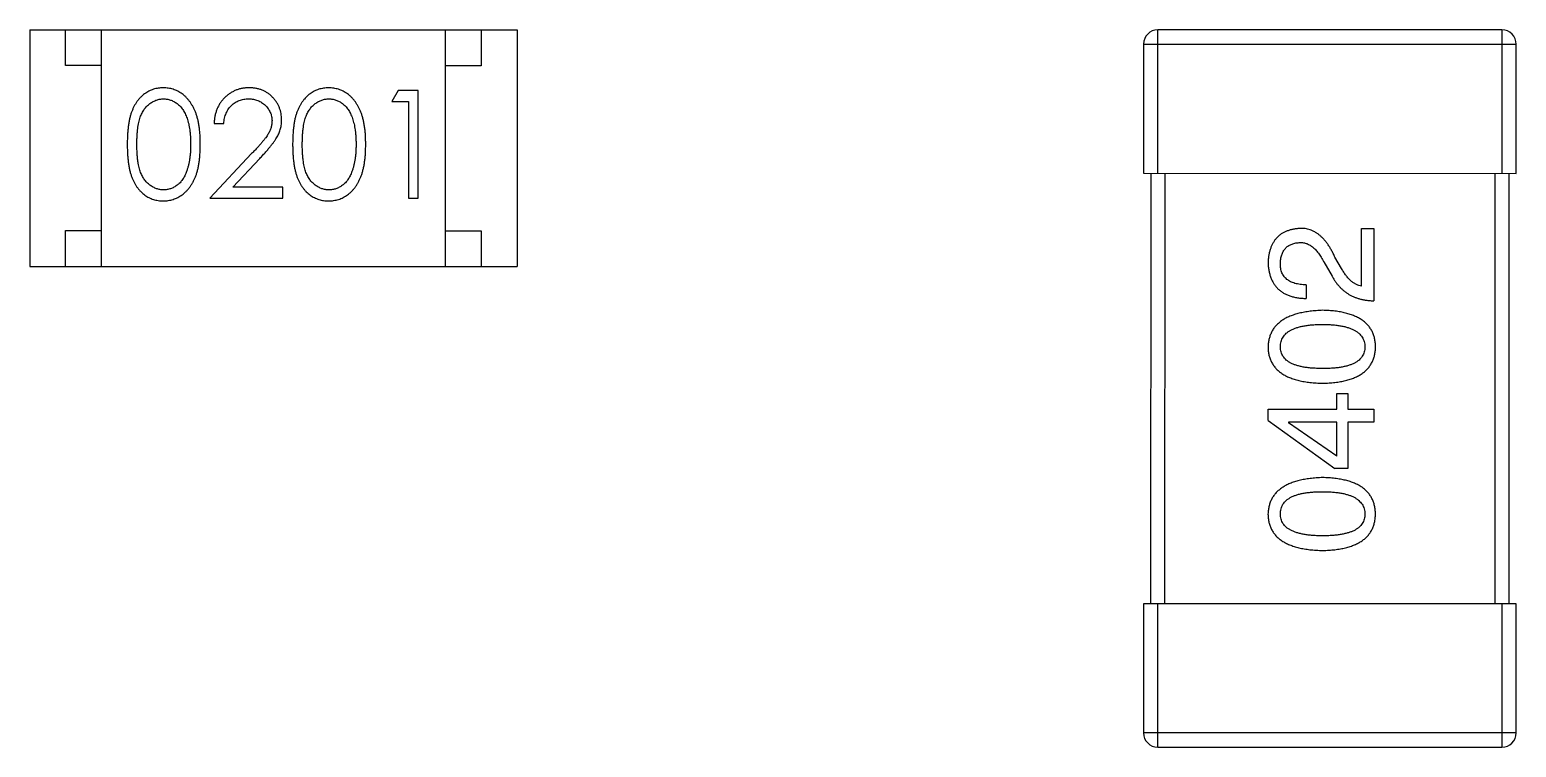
# Model space of a CAD drawing. Header units: millimetres. Extents: x 453.6 to 545.9, y 214.7 to 294.3.
# Drawn here: x 495.746 to 497.82, y 264.788 to 265.789 of the extents above; entities that cross this region are included whole.
import ezdxf

# ---------------------------------------------------------------- set-up
doc = ezdxf.new("R2010")
doc.units = ezdxf.units.MM
doc.header["$LTSCALE"] = 30.734
doc.layers.get('0').update_dxf_attribs({"linetype": 'CONTINUOUS'})

msp = doc.modelspace()

# ---------------------------------------------------------------- linework, layer by layer
at = {"linetype": 'Continuous'}
for p, q in [((495.7461, 265.7886), (495.7461, 265.4586)), ((495.7461, 265.7886), (496.4261, 265.7885)), ((495.7961, 265.7386), (495.7961, 265.7886)), ((495.8461, 265.4586), (495.8461, 265.7886)), ((496.3261, 265.4585), (496.3261, 265.7885)), ((496.3761, 265.7885), (496.3761, 265.7385)), ((496.4261, 265.7885), (496.4261, 265.4585)), ((497.3201, 265.5885), (497.3201, 265.7885)), ((497.8001, 265.7884), (497.3201, 265.7885)), ((497.8001, 265.7884), (497.8001, 265.5884)), ((497.3001, 265.7685), (497.3001, 265.5885)), ((497.3001, 265.7685), (497.8201, 265.7684)), ((497.8201, 265.5884), (497.8201, 265.7684)), ((495.8461, 265.7386), (495.7961, 265.7386)), ((496.3761, 265.7385), (496.3261, 265.7385)), ((496.2602, 265.7038), (496.2514, 265.6884)), ((496.2514, 265.6884), (496.2745, 265.6884)), ((496.2879, 265.7038), (496.2602, 265.7038)), ((496.2745, 265.6884), (496.2744, 265.5538)), ((496.2879, 265.5538), (496.2879, 265.7038)), ((496.0033, 265.6577), (496.0168, 265.6577)), ((496.0557, 265.6159), (495.9975, 265.5538)), ((496.0296, 265.5692), (496.0672, 265.6093)), ((497.3001, 265.5885), (497.8201, 265.5884)), ((497.3101, 265.5885), (497.31, 264.9885)), ((497.33, 264.9885), (497.3301, 265.5885)), ((497.7901, 265.5884), (497.79, 264.9884)), ((497.81, 264.9884), (497.8101, 265.5884)), ((496.0994, 265.5692), (496.0296, 265.5692)), ((496.0994, 265.5538), (496.0994, 265.5692)), ((495.9975, 265.5538), (496.0994, 265.5538)), ((496.2744, 265.5538), (496.2879, 265.5538)), ((495.7961, 265.4586), (495.7961, 265.5086)), ((495.7961, 265.5086), (495.8461, 265.5086)), ((496.3261, 265.5085), (496.3761, 265.5085)), ((496.3761, 265.5085), (496.3761, 265.4585)), ((497.6041, 265.4312), (497.6041, 265.5116)), ((497.6041, 265.5116), (497.6214, 265.5116)), ((497.6214, 265.5116), (497.6213, 265.4107)), ((495.7461, 265.4586), (496.4261, 265.4585)), ((497.5517, 265.4649), (497.5631, 265.4452)), ((497.5763, 265.4558), (497.5672, 265.4714)), ((497.5271, 265.4329), (497.5271, 265.414)), ((497.5697, 265.2596), (497.5697, 265.2817)), ((497.5697, 265.2817), (497.5852, 265.2817)), ((497.5852, 265.2817), (497.5852, 265.2596)), ((497.4738, 265.244), (497.4738, 265.2596)), ((497.4738, 265.2596), (497.5697, 265.2596)), ((497.5852, 265.2596), (497.6213, 265.2596)), ((497.6213, 265.2596), (497.6213, 265.2415)), ((497.4738, 265.244), (497.5672, 265.1768)), ((497.5025, 265.2415), (497.5025, 265.2407)), ((497.5697, 265.2415), (497.5025, 265.2415)), ((497.5697, 265.194), (497.5025, 265.2407)), ((497.5697, 265.194), (497.5697, 265.2415)), ((497.5852, 265.2415), (497.5852, 265.1768)), ((497.6213, 265.2415), (497.5852, 265.2415)), ((497.5852, 265.1768), (497.5672, 265.1768)), ((497.82, 264.9884), (497.3, 264.9885)), ((497.3, 264.9885), (497.3, 264.8085)), ((497.32, 264.7885), (497.32, 264.9885)), ((497.8, 264.9884), (497.8, 264.7884)), ((497.82, 264.8084), (497.82, 264.9884)), ((497.82, 264.8084), (497.3, 264.8085)), ((497.32, 264.7885), (497.8, 264.7884))]:
    msp.add_line(p, q, dxfattribs=at)
for centre, start, end in [((497.3201, 265.7685), 89.9899, 179.9899), ((497.8001, 265.7684), 359.9899, 89.9899), ((497.32, 264.8085), 179.9899, 269.9899), ((497.8, 264.8084), 269.9899, 359.9899)]:
    msp.add_arc(centre, 0.02, start, end, dxfattribs=at)
for points, knots in [([(495.9323, 265.7077), (495.9311, 265.7077), (495.9288, 265.7076), (495.9253, 265.7072), (495.922, 265.7066), (495.9187, 265.7056), (495.9155, 265.7045), (495.9123, 265.703), (495.9093, 265.7013), (495.9064, 265.6993), (495.9036, 265.6971), (495.9009, 265.6947), (495.8984, 265.692), (495.8961, 265.689), (495.8939, 265.6858), (495.8919, 265.6824), (495.8901, 265.6786), (495.8884, 265.6747), (495.8869, 265.6704), (495.8857, 265.6657), (495.8845, 265.6606), (495.8837, 265.655), (495.883, 265.6491), (495.8825, 265.6427), (495.8822, 265.6359), (495.8822, 265.6312), (495.8821, 265.6288)], [0, 0, 0, 0, 0.033742, 0.066533, 0.099153, 0.13154, 0.164087, 0.196563, 0.229707, 0.263315, 0.297504, 0.331686, 0.366482, 0.4021, 0.438958, 0.476748, 0.515985, 0.556589, 0.599519, 0.645765, 0.695487, 0.748721, 0.805687, 0.866754, 0.931405, 1, 1, 1, 1]), ([(495.9841, 265.6288), (495.984, 265.6311), (495.984, 265.6356), (495.9837, 265.6421), (495.9832, 265.6483), (495.9824, 265.6542), (495.9815, 265.6597), (495.9803, 265.6648), (495.9789, 265.6695), (495.9773, 265.674), (495.9755, 265.678), (495.9736, 265.6819), (495.9714, 265.6854), (495.9692, 265.6887), (495.9668, 265.6918), (495.9642, 265.6946), (495.9615, 265.6971), (495.9586, 265.6993), (495.9557, 265.7013), (495.9526, 265.703), (495.9494, 265.7045), (495.9461, 265.7056), (495.9428, 265.7066), (495.9394, 265.7072), (495.9359, 265.7076), (495.9335, 265.7077), (495.9323, 265.7077)], [0, 0, 0, 0, 0.065278, 0.127205, 0.186168, 0.241675, 0.294115, 0.343609, 0.390387, 0.434463, 0.476646, 0.517002, 0.555936, 0.593716, 0.630057, 0.665601, 0.700745, 0.734917, 0.768681, 0.802087, 0.834849, 0.867433, 0.900138, 0.932806, 0.966212, 1, 1, 1, 1]), ([(496.0522, 265.7077), (496.0506, 265.7076), (496.0473, 265.7076), (496.0424, 265.7069), (496.0378, 265.7058), (496.0334, 265.7043), (496.0292, 265.7022), (496.0251, 265.6998), (496.0213, 265.697), (496.0178, 265.6937), (496.0145, 265.6901), (496.0116, 265.6862), (496.0092, 265.682), (496.0072, 265.6776), (496.0055, 265.673), (496.0044, 265.6681), (496.0036, 265.663), (496.0034, 265.6595), (496.0033, 265.6577)], [0, 0, 0, 0, 0.06445, 0.126725, 0.187421, 0.247417, 0.306749, 0.366595, 0.427749, 0.490235, 0.553031, 0.614805, 0.676505, 0.738096, 0.801021, 0.864897, 0.931209, 1, 1, 1, 1]), ([(496.0975, 265.6631), (496.0975, 265.6646), (496.0974, 265.6675), (496.0968, 265.6718), (496.0958, 265.6759), (496.0945, 265.68), (496.0927, 265.6838), (496.0905, 265.6875), (496.088, 265.6911), (496.085, 265.6944), (496.0819, 265.6976), (496.0783, 265.7002), (496.0746, 265.7025), (496.0706, 265.7045), (496.0663, 265.7059), (496.0618, 265.7069), (496.0571, 265.7076), (496.0539, 265.7076), (496.0522, 265.7077)], [0, 0, 0, 0, 0.06271, 0.123347, 0.183401, 0.242828, 0.302097, 0.36242, 0.423725, 0.487032, 0.550491, 0.612709, 0.674265, 0.73617, 0.799211, 0.863483, 0.930525, 1, 1, 1, 1]), ([(496.1631, 265.7077), (496.1619, 265.7076), (496.1596, 265.7076), (496.1561, 265.7072), (496.1527, 265.7065), (496.1494, 265.7056), (496.1462, 265.7044), (496.1431, 265.703), (496.1401, 265.7013), (496.1371, 265.6993), (496.1343, 265.6971), (496.1316, 265.6946), (496.1292, 265.6919), (496.1269, 265.689), (496.1247, 265.6857), (496.1227, 265.6823), (496.1209, 265.6786), (496.1192, 265.6746), (496.1177, 265.6703), (496.1164, 265.6656), (496.1153, 265.6605), (496.1145, 265.655), (496.1138, 265.649), (496.1133, 265.6426), (496.113, 265.6358), (496.1129, 265.6312), (496.1129, 265.6288)], [0, 0, 0, 0, 0.033742, 0.066533, 0.099153, 0.13154, 0.164087, 0.196563, 0.229707, 0.263315, 0.297504, 0.331686, 0.366482, 0.4021, 0.438958, 0.476748, 0.515985, 0.556589, 0.599519, 0.645765, 0.695487, 0.748721, 0.805687, 0.866754, 0.931405, 1, 1, 1, 1]), ([(496.2148, 265.6287), (496.2148, 265.631), (496.2148, 265.6355), (496.2145, 265.6421), (496.2139, 265.6483), (496.2132, 265.6541), (496.2122, 265.6596), (496.2111, 265.6647), (496.2097, 265.6695), (496.2081, 265.6739), (496.2062, 265.678), (496.2043, 265.6818), (496.2022, 265.6854), (496.2, 265.6887), (496.1976, 265.6917), (496.195, 265.6945), (496.1923, 265.697), (496.1894, 265.6993), (496.1864, 265.7013), (496.1833, 265.703), (496.1802, 265.7044), (496.1769, 265.7056), (496.1736, 265.7065), (496.1702, 265.7072), (496.1666, 265.7076), (496.1643, 265.7076), (496.1631, 265.7077)], [0, 0, 0, 0, 0.065278, 0.127205, 0.186168, 0.241675, 0.294115, 0.343609, 0.390387, 0.434463, 0.476646, 0.517002, 0.555936, 0.593716, 0.630057, 0.665601, 0.700745, 0.734917, 0.768681, 0.802087, 0.834849, 0.867433, 0.900138, 0.932806, 0.966212, 1, 1, 1, 1]), ([(495.8956, 265.6289), (495.8956, 265.6309), (495.8956, 265.6348), (495.8959, 265.6404), (495.8962, 265.6457), (495.8968, 265.6506), (495.8973, 265.6551), (495.8982, 265.6593), (495.8991, 265.663), (495.9002, 265.6665), (495.9014, 265.6696), (495.9028, 265.6725), (495.9043, 265.6752), (495.9059, 265.6777), (495.9077, 265.68), (495.9095, 265.6821), (495.9116, 265.6841), (495.9144, 265.6863), (495.9182, 265.6887), (495.9229, 265.6908), (495.9278, 265.692), (495.9311, 265.6922), (495.9328, 265.6923)], [0, 0, 0, 0, 0.073302, 0.142286, 0.206253, 0.266017, 0.321612, 0.372532, 0.419497, 0.462398, 0.502825, 0.541489, 0.579034, 0.615143, 0.650298, 0.684912, 0.718701, 0.752189, 0.817245, 0.879117, 0.939613, 1, 1, 1, 1]), ([(495.9328, 265.6923), (495.9344, 265.6922), (495.9377, 265.692), (495.9425, 265.6908), (495.9472, 265.6887), (495.9509, 265.6863), (495.9538, 265.684), (495.9559, 265.682), (495.9578, 265.6798), (495.9596, 265.6773), (495.9613, 265.6746), (495.9628, 265.6717), (495.9643, 265.6685), (495.9656, 265.6651), (495.9668, 265.6614), (495.9679, 265.6575), (495.9687, 265.6533), (495.9694, 265.6489), (495.9699, 265.6442), (495.9704, 265.6393), (495.9705, 265.6342), (495.9706, 265.6306), (495.9706, 265.6288)], [0, 0, 0, 0, 0.059689, 0.119507, 0.181075, 0.246162, 0.279894, 0.314468, 0.350403, 0.387474, 0.426147, 0.466624, 0.508745, 0.553328, 0.600058, 0.649177, 0.700552, 0.754894, 0.811825, 0.871514, 0.934319, 1, 1, 1, 1]), ([(496.0168, 265.6577), (496.0169, 265.659), (496.0171, 265.6616), (496.0179, 265.6654), (496.0188, 265.6689), (496.0201, 265.6723), (496.0216, 265.6753), (496.0233, 265.6782), (496.0253, 265.6809), (496.0276, 265.6832), (496.03, 265.6853), (496.0327, 265.6872), (496.0354, 265.6888), (496.0384, 265.6901), (496.0415, 265.6911), (496.0447, 265.6918), (496.0481, 265.6922), (496.0504, 265.6923), (496.0515, 265.6923)], [0, 0, 0, 0, 0.073648, 0.143686, 0.210962, 0.275557, 0.338064, 0.399311, 0.4594, 0.51934, 0.579024, 0.637809, 0.695959, 0.754122, 0.813113, 0.873453, 0.935561, 1, 1, 1, 1]), ([(496.0515, 265.6923), (496.0527, 265.6923), (496.0549, 265.6922), (496.0581, 265.6918), (496.0612, 265.6911), (496.0642, 265.6901), (496.067, 265.6888), (496.0697, 265.6873), (496.0723, 265.6854), (496.0747, 265.6833), (496.0769, 265.6811), (496.0788, 265.6786), (496.0804, 265.6761), (496.0818, 265.6735), (496.0828, 265.6707), (496.0835, 265.6679), (496.084, 265.6649), (496.084, 265.6629), (496.0841, 265.6619)], [0, 0, 0, 0, 0.068027, 0.133505, 0.19695, 0.26027, 0.322741, 0.384982, 0.448465, 0.513424, 0.578224, 0.640011, 0.700094, 0.760067, 0.819012, 0.877878, 0.938035, 1, 1, 1, 1]), ([(496.1264, 265.6288), (496.1264, 265.6308), (496.1264, 265.6347), (496.1267, 265.6404), (496.127, 265.6457), (496.1275, 265.6506), (496.1281, 265.6551), (496.1289, 265.6592), (496.1299, 265.663), (496.1309, 265.6664), (496.1322, 265.6695), (496.1335, 265.6724), (496.135, 265.6751), (496.1367, 265.6776), (496.1384, 265.68), (496.1403, 265.6821), (496.1423, 265.684), (496.1452, 265.6863), (496.1489, 265.6886), (496.1536, 265.6908), (496.1585, 265.692), (496.1619, 265.6922), (496.1635, 265.6923)], [0, 0, 0, 0, 0.073302, 0.142286, 0.206253, 0.266017, 0.321612, 0.372532, 0.419497, 0.462398, 0.502825, 0.541489, 0.579034, 0.615143, 0.650298, 0.684912, 0.718701, 0.752189, 0.817245, 0.879117, 0.939613, 1, 1, 1, 1]), ([(496.1635, 265.6923), (496.1652, 265.6922), (496.1684, 265.692), (496.1733, 265.6908), (496.178, 265.6886), (496.1817, 265.6863), (496.1846, 265.684), (496.1866, 265.682), (496.1886, 265.6798), (496.1904, 265.6773), (496.1921, 265.6746), (496.1936, 265.6716), (496.1951, 265.6684), (496.1964, 265.665), (496.1975, 265.6613), (496.1986, 265.6574), (496.1994, 265.6533), (496.2002, 265.6489), (496.2007, 265.6442), (496.2011, 265.6393), (496.2013, 265.6341), (496.2014, 265.6306), (496.2014, 265.6288)], [0, 0, 0, 0, 0.059689, 0.119507, 0.181075, 0.246162, 0.279894, 0.314468, 0.350403, 0.387474, 0.426147, 0.466624, 0.508745, 0.553328, 0.600058, 0.649177, 0.700552, 0.754894, 0.811825, 0.871514, 0.934319, 1, 1, 1, 1]), ([(496.0841, 265.6619), (496.084, 265.6602), (496.0839, 265.657), (496.0828, 265.6522), (496.0811, 265.6476), (496.0792, 265.6438), (496.0771, 265.6406), (496.0752, 265.638), (496.0729, 265.635), (496.0702, 265.6318), (496.0671, 265.6282), (496.0637, 265.6244), (496.0598, 265.6202), (496.0571, 265.6174), (496.0557, 265.6159)], [0, 0, 0, 0, 0.088014, 0.174976, 0.2638, 0.355443, 0.406413, 0.465519, 0.533076, 0.609353, 0.693899, 0.787171, 0.889197, 1, 1, 1, 1]), ([(496.0672, 265.6093), (496.0686, 265.6108), (496.0714, 265.6138), (496.0753, 265.6181), (496.0789, 265.6223), (496.0821, 265.6261), (496.0849, 265.6298), (496.0874, 265.6331), (496.0895, 265.6363), (496.0918, 265.6401), (496.0942, 265.6449), (496.0961, 265.6508), (496.0973, 265.6568), (496.0975, 265.661), (496.0975, 265.6631)], [0, 0, 0, 0, 0.09953, 0.192079, 0.277712, 0.357454, 0.429648, 0.495771, 0.555538, 0.608657, 0.707578, 0.804328, 0.901298, 1, 1, 1, 1]), ([(495.8821, 265.6288), (495.8822, 265.6264), (495.8822, 265.6218), (495.8825, 265.615), (495.883, 265.6087), (495.8837, 265.6027), (495.8846, 265.5972), (495.8857, 265.592), (495.887, 265.5873), (495.8885, 265.583), (495.8902, 265.579), (495.892, 265.5752), (495.8941, 265.5718), (495.8962, 265.5686), (495.8985, 265.5656), (495.901, 265.5629), (495.9037, 265.5604), (495.9065, 265.5582), (495.9094, 265.5563), (495.9124, 265.5546), (495.9155, 265.5532), (495.9187, 265.552), (495.922, 265.5511), (495.9253, 265.5505), (495.9288, 265.5501), (495.9311, 265.55), (495.9323, 265.55)], [0, 0, 0, 0, 0.068113, 0.132564, 0.193427, 0.250218, 0.303569, 0.353576, 0.400235, 0.443586, 0.484619, 0.524292, 0.56238, 0.599049, 0.63494, 0.669782, 0.704009, 0.737842, 0.771098, 0.803896, 0.836415, 0.868639, 0.900715, 0.933378, 0.966213, 1, 1, 1, 1]), ([(495.9327, 265.5654), (495.9311, 265.5655), (495.9278, 265.5656), (495.9229, 265.5669), (495.9182, 265.569), (495.9144, 265.5714), (495.9116, 265.5737), (495.9095, 265.5756), (495.9076, 265.5778), (495.9058, 265.5801), (495.9042, 265.5826), (495.9027, 265.5853), (495.9014, 265.5882), (495.9001, 265.5913), (495.899, 265.5947), (495.8981, 265.5985), (495.8974, 265.6026), (495.8967, 265.6071), (495.8962, 265.612), (495.8959, 265.6173), (495.8956, 265.623), (495.8956, 265.6268), (495.8956, 265.6289)], [0, 0, 0, 0, 0.060034, 0.120278, 0.182348, 0.247919, 0.281641, 0.315701, 0.350322, 0.385703, 0.421819, 0.459196, 0.497866, 0.538301, 0.58121, 0.628183, 0.679403, 0.734699, 0.794074, 0.858416, 0.927049, 1, 1, 1, 1]), ([(495.9323, 265.55), (495.9335, 265.55), (495.9358, 265.5501), (495.9394, 265.5505), (495.9428, 265.5511), (495.9461, 265.5521), (495.9494, 265.5533), (495.9526, 265.5547), (495.9557, 265.5565), (495.9587, 265.5585), (495.9616, 265.5607), (495.9643, 265.5633), (495.9669, 265.566), (495.9693, 265.5691), (495.9716, 265.5724), (495.9737, 265.5759), (495.9756, 265.5797), (495.9774, 265.5838), (495.979, 265.5882), (495.9803, 265.593), (495.9815, 265.598), (495.9824, 265.6035), (495.9831, 265.6093), (495.9837, 265.6155), (495.984, 265.622), (495.984, 265.6265), (495.9841, 265.6288)], [0, 0, 0, 0, 0.033824, 0.067298, 0.10028, 0.133019, 0.165736, 0.198792, 0.232372, 0.266409, 0.301016, 0.336196, 0.371972, 0.408574, 0.446394, 0.485225, 0.525372, 0.567224, 0.611081, 0.65775, 0.70702, 0.759235, 0.814484, 0.873227, 0.934937, 1, 1, 1, 1]), ([(495.9706, 265.6288), (495.9706, 265.627), (495.9706, 265.6235), (495.9703, 265.6183), (495.9698, 265.6132), (495.9692, 265.6084), (495.9684, 265.6038), (495.9675, 265.5994), (495.9663, 265.5952), (495.9654, 265.5925), (495.9649, 265.5911)], [0, 0, 0, 0, 0.141157, 0.277773, 0.409244, 0.535676, 0.657497, 0.775458, 0.889412, 1, 1, 1, 1]), ([(496.1129, 265.6288), (496.1129, 265.6264), (496.113, 265.6217), (496.1133, 265.615), (496.1138, 265.6086), (496.1145, 265.6027), (496.1154, 265.5971), (496.1164, 265.592), (496.1178, 265.5873), (496.1193, 265.5829), (496.121, 265.5789), (496.1228, 265.5752), (496.1248, 265.5717), (496.127, 265.5685), (496.1293, 265.5656), (496.1318, 265.5628), (496.1344, 265.5604), (496.1372, 265.5582), (496.1402, 265.5563), (496.1432, 265.5546), (496.1463, 265.5531), (496.1495, 265.552), (496.1527, 265.5511), (496.1561, 265.5504), (496.1595, 265.55), (496.1619, 265.55), (496.1631, 265.55)], [0, 0, 0, 0, 0.068113, 0.132564, 0.193427, 0.250218, 0.303569, 0.353576, 0.400235, 0.443586, 0.484619, 0.524292, 0.56238, 0.599049, 0.63494, 0.669782, 0.704009, 0.737842, 0.771098, 0.803896, 0.836415, 0.868639, 0.900715, 0.933378, 0.966213, 1, 1, 1, 1]), ([(496.1635, 265.5653), (496.1619, 265.5654), (496.1585, 265.5656), (496.1537, 265.5669), (496.1489, 265.569), (496.1452, 265.5713), (496.1423, 265.5737), (496.1403, 265.5756), (496.1384, 265.5777), (496.1366, 265.58), (496.135, 265.5825), (496.1335, 265.5853), (496.1321, 265.5882), (496.1309, 265.5913), (496.1298, 265.5947), (496.1289, 265.5984), (496.1281, 265.6026), (496.1275, 265.6071), (496.127, 265.612), (496.1266, 265.6173), (496.1264, 265.6229), (496.1264, 265.6268), (496.1264, 265.6288)], [0, 0, 0, 0, 0.060034, 0.120278, 0.182348, 0.247919, 0.281641, 0.315701, 0.350322, 0.385703, 0.421819, 0.459196, 0.497866, 0.538301, 0.58121, 0.628183, 0.679403, 0.734699, 0.794074, 0.858416, 0.927049, 1, 1, 1, 1]), ([(496.1631, 265.55), (496.1642, 265.55), (496.1666, 265.55), (496.1701, 265.5505), (496.1736, 265.5511), (496.1769, 265.552), (496.1802, 265.5533), (496.1834, 265.5547), (496.1865, 265.5565), (496.1895, 265.5584), (496.1924, 265.5607), (496.1951, 265.5632), (496.1977, 265.566), (496.2001, 265.569), (496.2024, 265.5723), (496.2044, 265.5759), (496.2064, 265.5797), (496.2081, 265.5838), (496.2098, 265.5882), (496.2111, 265.5929), (496.2123, 265.598), (496.2132, 265.6034), (496.2139, 265.6093), (496.2145, 265.6154), (496.2148, 265.622), (496.2148, 265.6264), (496.2148, 265.6287)], [0, 0, 0, 0, 0.033824, 0.067298, 0.10028, 0.133019, 0.165736, 0.198792, 0.232372, 0.266409, 0.301016, 0.336196, 0.371972, 0.408574, 0.446394, 0.485225, 0.525372, 0.567224, 0.611081, 0.65775, 0.70702, 0.759235, 0.814484, 0.873227, 0.934937, 1, 1, 1, 1]), ([(496.2014, 265.6288), (496.2014, 265.627), (496.2013, 265.6234), (496.2011, 265.6182), (496.2006, 265.6132), (496.2, 265.6084), (496.1992, 265.6038), (496.1982, 265.5994), (496.1971, 265.5951), (496.1961, 265.5924), (496.1957, 265.5911)], [0, 0, 0, 0, 0.141157, 0.277773, 0.409244, 0.535676, 0.657497, 0.775458, 0.889412, 1, 1, 1, 1]), ([(495.9649, 265.5911), (495.9645, 265.5901), (495.9638, 265.588), (495.9624, 265.5851), (495.961, 265.5824), (495.9594, 265.5799), (495.9576, 265.5775), (495.9558, 265.5754), (495.9538, 265.5735), (495.951, 265.5713), (495.9473, 265.5689), (495.9426, 265.5669), (495.9377, 265.5656), (495.9344, 265.5655), (495.9327, 265.5654)], [0, 0, 0, 0, 0.075949, 0.148549, 0.218996, 0.286119, 0.351826, 0.416074, 0.478265, 0.540325, 0.660405, 0.774606, 0.887187, 1, 1, 1, 1]), ([(496.1957, 265.5911), (496.1953, 265.59), (496.1945, 265.588), (496.1932, 265.5851), (496.1917, 265.5823), (496.1901, 265.5798), (496.1884, 265.5775), (496.1865, 265.5754), (496.1845, 265.5735), (496.1817, 265.5712), (496.178, 265.5689), (496.1733, 265.5669), (496.1685, 265.5655), (496.1652, 265.5654), (496.1635, 265.5653)], [0, 0, 0, 0, 0.075949, 0.148549, 0.218996, 0.286119, 0.351826, 0.416074, 0.478265, 0.540325, 0.660405, 0.774606, 0.887187, 1, 1, 1, 1]), ([(497.5181, 265.5116), (497.5164, 265.5114), (497.5131, 265.5112), (497.5083, 265.5104), (497.5038, 265.5093), (497.4997, 265.5078), (497.4958, 265.506), (497.4922, 265.504), (497.489, 265.5015), (497.486, 265.4987), (497.4834, 265.4956), (497.4811, 265.4922), (497.4791, 265.4884), (497.4774, 265.4843), (497.476, 265.4799), (497.4749, 265.4752), (497.4742, 265.4701), (497.4739, 265.4667), (497.4738, 265.4649)], [0, 0, 0, 0, 0.070688, 0.137741, 0.201612, 0.262778, 0.321223, 0.378455, 0.434411, 0.490146, 0.546362, 0.603392, 0.662208, 0.723401, 0.787372, 0.85442, 0.925153, 1, 1, 1, 1]), ([(497.5672, 265.4714), (497.5665, 265.4731), (497.5649, 265.4764), (497.5624, 265.4811), (497.5599, 265.4855), (497.5572, 265.4896), (497.5544, 265.4933), (497.5516, 265.4967), (497.5486, 265.4997), (497.5456, 265.5023), (497.5425, 265.5047), (497.5393, 265.5067), (497.5359, 265.5084), (497.5325, 265.5098), (497.529, 265.5107), (497.5255, 265.5114), (497.5218, 265.5117), (497.5193, 265.5116), (497.5181, 265.5116)], [0, 0, 0, 0, 0.082731, 0.161257, 0.236138, 0.307554, 0.375712, 0.440848, 0.502916, 0.562567, 0.619798, 0.675716, 0.73039, 0.78386, 0.837315, 0.890547, 0.944917, 1, 1, 1, 1]), ([(497.491, 265.4624), (497.4911, 265.4635), (497.4912, 265.4657), (497.4915, 265.4689), (497.4922, 265.4719), (497.4929, 265.4747), (497.4939, 265.4772), (497.495, 265.4796), (497.4964, 265.4818), (497.4979, 265.4838), (497.4997, 265.4855), (497.5016, 265.487), (497.5038, 265.4884), (497.5061, 265.4895), (497.5086, 265.4904), (497.5113, 265.4911), (497.5142, 265.4917), (497.5162, 265.4918), (497.5173, 265.4919)], [0, 0, 0, 0, 0.076112, 0.148436, 0.216883, 0.281466, 0.34298, 0.402356, 0.459881, 0.51546, 0.571111, 0.62658, 0.683162, 0.741007, 0.801404, 0.863825, 0.930544, 1, 1, 1, 1]), ([(497.5173, 265.4919), (497.5181, 265.492), (497.5197, 265.492), (497.5221, 265.4919), (497.5245, 265.4915), (497.5268, 265.4909), (497.5291, 265.49), (497.5313, 265.4889), (497.5336, 265.4876), (497.5357, 265.4859), (497.5379, 265.4842), (497.54, 265.4821), (497.542, 265.4798), (497.5441, 265.4773), (497.546, 265.4745), (497.548, 265.4715), (497.5499, 265.4683), (497.5511, 265.466), (497.5517, 265.4649)], [0, 0, 0, 0, 0.052237, 0.103888, 0.155485, 0.207395, 0.259864, 0.31356, 0.369176, 0.4266, 0.486836, 0.550048, 0.61567, 0.685271, 0.75824, 0.834614, 0.915635, 1, 1, 1, 1]), ([(497.4738, 265.4649), (497.4739, 265.4628), (497.4741, 265.4589), (497.4749, 265.4532), (497.4761, 265.4479), (497.4776, 265.443), (497.4796, 265.4384), (497.482, 265.4343), (497.4847, 265.4305), (497.4879, 265.4271), (497.4914, 265.4241), (497.4954, 265.4215), (497.4997, 265.4193), (497.5044, 265.4174), (497.5095, 265.416), (497.515, 265.4149), (497.5209, 265.4143), (497.525, 265.4141), (497.5271, 265.414)], [0, 0, 0, 0, 0.07282, 0.141057, 0.2062, 0.267672, 0.326735, 0.383519, 0.439188, 0.494454, 0.549628, 0.605958, 0.66397, 0.72402, 0.787502, 0.854127, 0.925065, 1, 1, 1, 1]), ([(497.5271, 265.4329), (497.5256, 265.4329), (497.5228, 265.433), (497.5187, 265.4335), (497.5149, 265.4341), (497.5113, 265.435), (497.5081, 265.4361), (497.5051, 265.4373), (497.5024, 265.4389), (497.5, 265.4406), (497.4979, 265.4426), (497.496, 265.4448), (497.4945, 265.4472), (497.4932, 265.4498), (497.4922, 265.4527), (497.4915, 265.4557), (497.4911, 265.459), (497.491, 265.4612), (497.491, 265.4624)], [0, 0, 0, 0, 0.082594, 0.15978, 0.232961, 0.301462, 0.365595, 0.426678, 0.484662, 0.540809, 0.595146, 0.648401, 0.702272, 0.757102, 0.813447, 0.872233, 0.934055, 1, 1, 1, 1]), ([(497.5631, 265.4452), (497.5639, 265.4438), (497.5654, 265.4411), (497.5679, 265.4373), (497.5706, 265.4337), (497.5735, 265.4304), (497.5765, 265.4273), (497.5797, 265.4246), (497.5831, 265.422), (497.5867, 265.4197), (497.5904, 265.4177), (497.5943, 265.4159), (497.5984, 265.4144), (497.6027, 265.4132), (497.6071, 265.4121), (497.6117, 265.4114), (497.6164, 265.4109), (497.6197, 265.4108), (497.6213, 265.4107)], [0, 0, 0, 0, 0.065828, 0.130094, 0.192451, 0.254037, 0.313974, 0.373757, 0.433048, 0.492243, 0.551902, 0.611758, 0.672678, 0.734814, 0.798569, 0.863693, 0.930488, 1, 1, 1, 1]), ([(497.6041, 265.4312), (497.6028, 265.4315), (497.6002, 265.432), (497.5964, 265.4337), (497.5928, 265.4358), (497.5892, 265.4386), (497.5858, 265.442), (497.5825, 265.4461), (497.5792, 265.4507), (497.5773, 265.4541), (497.5763, 265.4558)], [0, 0, 0, 0, 0.103034, 0.208166, 0.318255, 0.434664, 0.559728, 0.695394, 0.841708, 1, 1, 1, 1]), ([(497.55, 265.3975), (497.547, 265.3973), (497.5412, 265.3971), (497.5327, 265.3962), (497.5248, 265.395), (497.5174, 265.3935), (497.5106, 265.3916), (497.5044, 265.3893), (497.4988, 265.3867), (497.4937, 265.3837), (497.4892, 265.3803), (497.4852, 265.3766), (497.4818, 265.3725), (497.479, 265.368), (497.4769, 265.3632), (497.4752, 265.358), (497.4741, 265.3524), (497.4739, 265.3486), (497.4738, 265.3467)], [0, 0, 0, 0, 0.088475, 0.171606, 0.249595, 0.322626, 0.391327, 0.455765, 0.516374, 0.573675, 0.628522, 0.681161, 0.732559, 0.783563, 0.83504, 0.887639, 0.942585, 1, 1, 1, 1]), ([(497.6238, 265.3466), (497.6237, 265.3486), (497.6235, 265.3525), (497.6226, 265.3581), (497.621, 265.3634), (497.619, 265.3683), (497.6163, 265.3728), (497.6131, 265.3769), (497.6093, 265.3807), (497.6049, 265.3841), (497.6, 265.3871), (497.5945, 265.3897), (497.5885, 265.3919), (497.5819, 265.3938), (497.5747, 265.3953), (497.567, 265.3964), (497.5587, 265.3972), (497.553, 265.3974), (497.55, 265.3975)], [0, 0, 0, 0, 0.059134, 0.115603, 0.169236, 0.221572, 0.273254, 0.32474, 0.377319, 0.431815, 0.488555, 0.548609, 0.612242, 0.680182, 0.75251, 0.829782, 0.91231, 1, 1, 1, 1]), ([(497.491, 265.3466), (497.491, 265.3479), (497.4911, 265.3504), (497.4918, 265.3539), (497.493, 265.3573), (497.4946, 265.3603), (497.4967, 265.3631), (497.4993, 265.3657), (497.5023, 265.368), (497.5058, 265.3701), (497.5097, 265.3719), (497.5141, 265.3735), (497.519, 265.3748), (497.5243, 265.3759), (497.5301, 265.3768), (497.5363, 265.3774), (497.543, 265.3777), (497.5476, 265.3778), (497.55, 265.3778)], [0, 0, 0, 0, 0.050604, 0.098688, 0.145699, 0.191791, 0.238625, 0.286717, 0.337546, 0.391814, 0.449755, 0.512106, 0.579685, 0.652048, 0.730262, 0.814146, 0.904281, 1, 1, 1, 1]), ([(497.55, 265.3778), (497.5524, 265.3778), (497.5569, 265.3777), (497.5635, 265.3774), (497.5697, 265.3768), (497.5754, 265.3759), (497.5807, 265.3748), (497.5855, 265.3735), (497.5899, 265.3719), (497.5938, 265.3701), (497.5973, 265.368), (497.6004, 265.3657), (497.603, 265.3631), (497.6051, 265.3603), (497.6068, 265.3572), (497.608, 265.3539), (497.6088, 265.3503), (497.6089, 265.3479), (497.609, 265.3466)], [0, 0, 0, 0, 0.094834, 0.184067, 0.267029, 0.344713, 0.417334, 0.484367, 0.546941, 0.604717, 0.65953, 0.710539, 0.759381, 0.806382, 0.853027, 0.900623, 0.949121, 1, 1, 1, 1]), ([(497.4738, 265.3467), (497.4739, 265.3447), (497.474, 265.3408), (497.475, 265.3351), (497.4766, 265.3299), (497.4787, 265.325), (497.4815, 265.3205), (497.4848, 265.3163), (497.4887, 265.3126), (497.4933, 265.3092), (497.4984, 265.3062), (497.504, 265.3036), (497.5103, 265.3014), (497.5171, 265.2995), (497.5245, 265.298), (497.5325, 265.2969), (497.541, 265.2961), (497.547, 265.2959), (497.55, 265.2958)], [0, 0, 0, 0, 0.057911, 0.113262, 0.165956, 0.217443, 0.268511, 0.319665, 0.372, 0.426129, 0.483365, 0.543779, 0.607756, 0.676562, 0.749704, 0.827713, 0.911177, 1, 1, 1, 1]), ([(497.55, 265.3163), (497.5476, 265.3163), (497.543, 265.3164), (497.5363, 265.3168), (497.5301, 265.3173), (497.5243, 265.3181), (497.519, 265.3192), (497.5141, 265.3205), (497.5097, 265.322), (497.5058, 265.3238), (497.5023, 265.3258), (497.4993, 265.328), (497.4967, 265.3306), (497.4946, 265.3333), (497.493, 265.3363), (497.4918, 265.3395), (497.4911, 265.343), (497.491, 265.3454), (497.491, 265.3466)], [0, 0, 0, 0, 0.096452, 0.187278, 0.271765, 0.350519, 0.423437, 0.491321, 0.554011, 0.612224, 0.666281, 0.717003, 0.764884, 0.811423, 0.856783, 0.902993, 0.950236, 1, 1, 1, 1]), ([(497.609, 265.3466), (497.609, 265.3454), (497.6089, 265.343), (497.6082, 265.3395), (497.6071, 265.3363), (497.6054, 265.3333), (497.6033, 265.3305), (497.6007, 265.328), (497.5977, 265.3258), (497.5942, 265.3238), (497.5903, 265.322), (497.5859, 265.3204), (497.581, 265.3192), (497.5757, 265.3181), (497.5699, 265.3173), (497.5637, 265.3167), (497.557, 265.3164), (497.5524, 265.3163), (497.55, 265.3163)], [0, 0, 0, 0, 0.049766, 0.097012, 0.143225, 0.188786, 0.235079, 0.282962, 0.333687, 0.387747, 0.445963, 0.508657, 0.576545, 0.649868, 0.72822, 0.812712, 0.903543, 1, 1, 1, 1]), ([(497.55, 265.2958), (497.5529, 265.2959), (497.5587, 265.2961), (497.567, 265.2969), (497.5747, 265.298), (497.5818, 265.2995), (497.5884, 265.3014), (497.5945, 265.3036), (497.6, 265.3062), (497.6049, 265.3092), (497.6093, 265.3126), (497.6131, 265.3163), (497.6163, 265.3205), (497.619, 265.325), (497.621, 265.3299), (497.6226, 265.3351), (497.6235, 265.3408), (497.6237, 265.3446), (497.6238, 265.3466)], [0, 0, 0, 0, 0.087693, 0.170223, 0.247496, 0.319826, 0.387768, 0.451403, 0.511459, 0.568358, 0.622671, 0.675251, 0.726739, 0.778422, 0.830759, 0.884394, 0.940865, 1, 1, 1, 1]), ([(497.55, 265.1643), (497.547, 265.1642), (497.5411, 265.1639), (497.5326, 265.1631), (497.5247, 265.1619), (497.5174, 265.1603), (497.5106, 265.1584), (497.5044, 265.1562), (497.4987, 265.1535), (497.4936, 265.1505), (497.4891, 265.1471), (497.4852, 265.1434), (497.4818, 265.1393), (497.479, 265.1349), (497.4768, 265.13), (497.4752, 265.1248), (497.4741, 265.1193), (497.4739, 265.1155), (497.4737, 265.1135)], [0, 0, 0, 0, 0.088475, 0.171606, 0.249595, 0.322626, 0.391327, 0.455765, 0.516374, 0.573675, 0.628522, 0.681161, 0.732559, 0.783563, 0.83504, 0.887639, 0.942585, 1, 1, 1, 1]), ([(497.6237, 265.1135), (497.6236, 265.1155), (497.6235, 265.1193), (497.6225, 265.125), (497.621, 265.1302), (497.6189, 265.1351), (497.6163, 265.1396), (497.6131, 265.1438), (497.6093, 265.1475), (497.6049, 265.1509), (497.6, 265.1539), (497.5945, 265.1565), (497.5884, 265.1588), (497.5818, 265.1606), (497.5747, 265.1621), (497.5669, 265.1632), (497.5586, 265.164), (497.5529, 265.1642), (497.55, 265.1643)], [0, 0, 0, 0, 0.059134, 0.115603, 0.169236, 0.221572, 0.273254, 0.32474, 0.377319, 0.431815, 0.488555, 0.548609, 0.612242, 0.680182, 0.75251, 0.829782, 0.91231, 1, 1, 1, 1]), ([(497.491, 265.1135), (497.491, 265.1148), (497.4911, 265.1172), (497.4918, 265.1208), (497.4929, 265.1241), (497.4946, 265.1272), (497.4967, 265.13), (497.4992, 265.1326), (497.5023, 265.1349), (497.5058, 265.137), (497.5097, 265.1388), (497.5141, 265.1404), (497.519, 265.1417), (497.5243, 265.1428), (497.53, 265.1436), (497.5363, 265.1442), (497.543, 265.1446), (497.5476, 265.1446), (497.55, 265.1446)], [0, 0, 0, 0, 0.050604, 0.098688, 0.145699, 0.191791, 0.238625, 0.286717, 0.337546, 0.391814, 0.449755, 0.512106, 0.579685, 0.652048, 0.730262, 0.814146, 0.904281, 1, 1, 1, 1]), ([(497.55, 265.1446), (497.5523, 265.1446), (497.5569, 265.1446), (497.5635, 265.1442), (497.5696, 265.1436), (497.5754, 265.1428), (497.5806, 265.1417), (497.5855, 265.1403), (497.5898, 265.1388), (497.5938, 265.137), (497.5973, 265.1349), (497.6003, 265.1325), (497.6029, 265.13), (497.605, 265.1272), (497.6067, 265.1241), (497.608, 265.1208), (497.6088, 265.1172), (497.6089, 265.1147), (497.609, 265.1135)], [0, 0, 0, 0, 0.094834, 0.184067, 0.267029, 0.344713, 0.417334, 0.484367, 0.546941, 0.604717, 0.65953, 0.710539, 0.759381, 0.806382, 0.853027, 0.900623, 0.949121, 1, 1, 1, 1]), ([(497.4737, 265.1135), (497.4738, 265.1115), (497.474, 265.1076), (497.475, 265.102), (497.4766, 265.0967), (497.4787, 265.0918), (497.4814, 265.0873), (497.4848, 265.0832), (497.4887, 265.0794), (497.4932, 265.0761), (497.4983, 265.0731), (497.504, 265.0705), (497.5102, 265.0682), (497.5171, 265.0664), (497.5245, 265.0648), (497.5324, 265.0637), (497.541, 265.063), (497.5469, 265.0628), (497.55, 265.0627)], [0, 0, 0, 0, 0.057911, 0.113262, 0.165956, 0.217443, 0.268511, 0.319665, 0.372, 0.426129, 0.483365, 0.543779, 0.607756, 0.676562, 0.749704, 0.827713, 0.911177, 1, 1, 1, 1]), ([(497.55, 265.0832), (497.5476, 265.0832), (497.543, 265.0832), (497.5363, 265.0836), (497.53, 265.0842), (497.5243, 265.085), (497.519, 265.0861), (497.5141, 265.0873), (497.5097, 265.0889), (497.5058, 265.0907), (497.5023, 265.0927), (497.4992, 265.0949), (497.4967, 265.0974), (497.4946, 265.1002), (497.4929, 265.1032), (497.4918, 265.1064), (497.4911, 265.1099), (497.491, 265.1123), (497.491, 265.1135)], [0, 0, 0, 0, 0.096452, 0.187278, 0.271765, 0.350519, 0.423437, 0.491321, 0.554011, 0.612224, 0.666281, 0.717003, 0.764884, 0.811423, 0.856783, 0.902993, 0.950236, 1, 1, 1, 1]), ([(497.55, 265.0627), (497.5529, 265.0628), (497.5586, 265.063), (497.5669, 265.0637), (497.5746, 265.0648), (497.5818, 265.0663), (497.5884, 265.0682), (497.5945, 265.0705), (497.6, 265.073), (497.6049, 265.0761), (497.6093, 265.0794), (497.613, 265.0832), (497.6163, 265.0873), (497.6189, 265.0918), (497.621, 265.0967), (497.6225, 265.102), (497.6235, 265.1076), (497.6236, 265.1115), (497.6237, 265.1135)], [0, 0, 0, 0, 0.087693, 0.170223, 0.247496, 0.319826, 0.387768, 0.451403, 0.511459, 0.568358, 0.622671, 0.675251, 0.726739, 0.778422, 0.830759, 0.884394, 0.940865, 1, 1, 1, 1]), ([(497.609, 265.1135), (497.6089, 265.1122), (497.6088, 265.1099), (497.6082, 265.1064), (497.607, 265.1031), (497.6053, 265.1002), (497.6033, 265.0974), (497.6007, 265.0949), (497.5977, 265.0926), (497.5942, 265.0906), (497.5902, 265.0888), (497.5858, 265.0873), (497.581, 265.0861), (497.5757, 265.085), (497.5699, 265.0842), (497.5637, 265.0836), (497.557, 265.0832), (497.5523, 265.0832), (497.55, 265.0832)], [0, 0, 0, 0, 0.049766, 0.097012, 0.143225, 0.188786, 0.235079, 0.282962, 0.333687, 0.387747, 0.445963, 0.508657, 0.576545, 0.649868, 0.72822, 0.812712, 0.903543, 1, 1, 1, 1])]:
    msp.add_open_spline(points, degree=3, knots=knots, dxfattribs=at)

doc.saveas('drawing.dxf')
